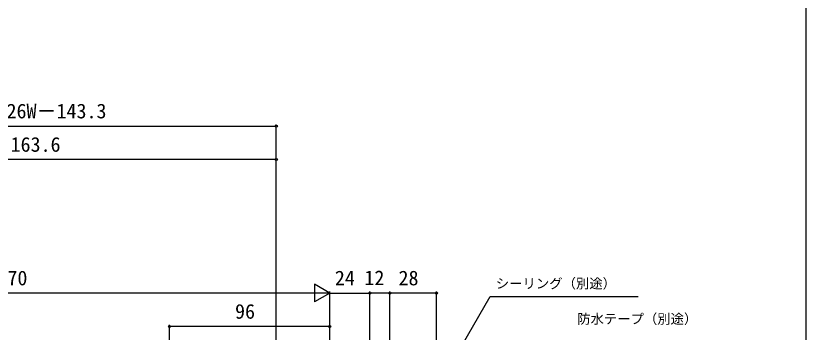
# Model space of a CAD drawing. Units: millimetres, scale not verified. Extents: x -525 to 525, y -783 to 779.
# Drawn here: x 51.4 to 525, y -404.1 to -214.6 of the extents above; entities that cross this region are included whole.
import ezdxf
from ezdxf.enums import TextEntityAlignment as Align

# ---------------------------------------------------------------- set-up
doc = ezdxf.new("R2010")
doc.units = ezdxf.units.MM
doc.header["$LTSCALE"] = 4
doc.layers.add('0-7_YKK_D', color=6, linetype='Continuous')
doc.layers.add('0-8_YKK_ZWAK', color=7, linetype='Continuous')
doc.styles.add('ＭＳ ゴシック', font='')
doc.styles.get('ＭＳ ゴシック').set_extended_font_data('MS Gothic')

msp = doc.modelspace()

# ---------------------------------------------------------------- linework, layer by layer
at = {"layer": '0-7_YKK_D'}
for p, q in [((-44.656, -280.703), (207.503, -280.703)), ((207.503, -555.343), (207.503, -279.703)), ((207.5, -300.703), (-78.861, -300.703)), ((207.5, -555.4), (207.5, -299.703)), ((239.503, -380.703), (230.409, -375.453)), ((230.409, -375.453), (230.409, -385.953)), ((229.003, -380.703), (-129.999, -380.703)), ((239.503, -380.703), (221.316, -380.703)), ((239.503, -380.703), (230.409, -385.953)), ((239.503, -473.198), (239.503, -379.703)), ((239.503, -473.198), (239.503, -379.703)), ((239.503, -380.703), (263.5, -380.703)), ((263.5, -441.7), (263.5, -379.703)), ((263.5, -441.7), (263.5, -379.703)), ((275.5, -380.703), (263.5, -380.703)), ((275.5, -442.7), (275.5, -379.703)), ((275.5, -442.7), (275.5, -379.703)), ((303.5, -380.703), (275.5, -380.703)), ((303.5, -503.8), (303.5, -379.703)), ((143.503, -477.918), (143.503, -399.703)), ((239.503, -400.703), (143.503, -400.703)), ((239.503, -473.198), (239.503, -399.703))]:
    msp.add_line(p, q, dxfattribs=at)
msp.add_lwpolyline([(280.003, -479.227), (281.277, -477.018), (335.685, -382.7), (424.279, -382.7)], dxfattribs=at)
for centre in [(207.503, -280.703), (207.5, -300.703), (263.5, -380.703), (263.5, -380.703), (275.5, -380.703), (275.5, -380.703), (303.5, -380.703), (143.503, -400.703), (239.503, -400.703)]:
    msp.add_circle(centre, 0.637, dxfattribs=at)
at = {"layer": '0-8_YKK_ZWAK'}
msp.add_lwpolyline([(-525, -782.7), (525, -782.7), (525, 747.3)], dxfattribs=at)

# ---------------------------------------------------------------- texts
at = {"layer": '0-7_YKK_D', "style": 'ＭＳ ゴシック'}
for s, height, p in [('0.826W－143.3', 8.798, (27.901, -278.703)), ('W－163.6', 8.798, (30.297, -298.703)), ('DW＝W－70', 8.798, (4.433, -378.703)), ('24', 8.798, (242.604, -378.703)), ('12', 8.798, (260.295, -378.601)), ('28', 8.798, (280.739, -378.703)), ('シーリング（別途）', 5.865, (339.016, -379.659)), ('96', 8.798, (182.775, -398.703)), ('防水テープ（別途）', 5.865, (387.76, -400.85))]:
    msp.add_text(s, height=height, dxfattribs=at).set_placement(p, align=Align.BOTTOM_LEFT)

doc.saveas('drawing.dxf')
